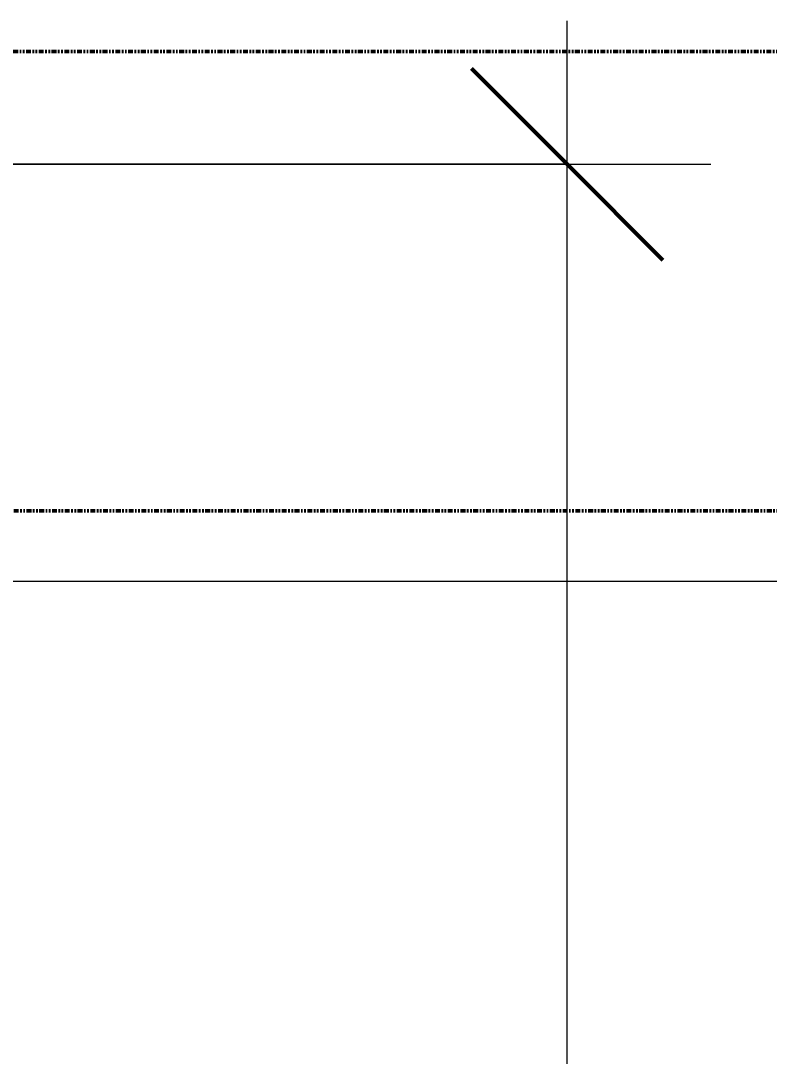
# Model space of a CAD drawing. Header units: inches. Extents: x -4294 to -464, y 9706 to 12475.
# Drawn here: x -2041.9 to -1983.2, y 12046 to 12127.1 of the extents above; entities that cross this region are included whole.
import ezdxf

# ---------------------------------------------------------------- set-up
doc = ezdxf.new("R2010")
doc.units = ezdxf.units.IN
doc.header["$MEASUREMENT"] = 0
doc.linetypes.add('Aligning Line 1_8_', pattern=[0.25, 0.125, -0.125])
doc.linetypes.add('Double Dash 3_8_', pattern=[1, 0.375, -0.125, 0.125, -0.125, 0.125, -0.125])
for name, color, linetype, lineweight in [('0-1', 7, 'Continuous', 5), ('0-3', 147, 'Aligning Line 1_8_', 9), ('A-ANNO-DIMS', 211, 'Continuous', 9), ('A-ANNO-DIMS-120', 211, 'Continuous', 9), ('C-PROP-LINE-1', 250, 'Double Dash 3_8_', 50), ('C-TOPO', 7, 'Continuous', 9)]:
    doc.layers.add(name, color=color, linetype=linetype, lineweight=lineweight)
doc.styles.add('Century Gothic', font='ufonts.com_century-gothic.ttf', dxfattribs={"height": 11.25})
doc.dimstyles.new('OD__1_8__Tol__', dxfattribs={"dimscale": 12, "dimtxt": 11.746893, "dimasz": 1.25, "dimexe": 0.9375, "dimexo": 0.625, "dimgap": 0.15625, "dimtad": 1, "dimdec": 3, "dimrnd": 0.125, "dimzin": 3, "dimdsep": 46, "dimlunit": 4, "dimtxsty": 'Century Gothic', "dimblk1": 'OBLIQUE', "dimblk2": 'OBLIQUE', "dimsah": 1, "dimcen": 0.09, "dimdle": 0.9375, "dimazin": 0, "dimtfac": 1, "dimtdec": 4, "dimtix": 1, "dimtmove": 0, "dimatfit": 3, "dimfxl": 1, "dimtvp": 1, "dimtfill": 1, "dimfrac": 2, "dimtolj": 1, "dimtzin": 0, "dimarcsym": 2})

# ---------------------------------------------------------------- blocks, each defined once
blk = doc.blocks.new('CTR  - Topography_rvt-1-FLOOR PLAN - 2ND FLOOR')
at = {"layer": 'C-TOPO'}
for p, q in [((-2053.042, 12083.189), (-2013.873, 12083.189)), ((-2013.873, 12083.189), (-1977.829, 12083.189))]:
    blk.add_line(p, q, dxfattribs=at)
blk = doc.blocks.new('Family - ___-1878357-FLOOR PLAN - 2ND FLOOR')
at = {"layer": 'C-PROP-LINE-1'}
blk.add_line((-3869.448, 12124.69), (-747.756, 12124.69), dxfattribs=at)
blk = doc.blocks.new('Family - ___-1878392-FLOOR PLAN - 2ND FLOOR')
at = {"layer": 'C-PROP-LINE-1'}
blk.add_line((-3833.41, 12088.69), (-613.692, 12088.69), dxfattribs=at)
blk = doc.blocks.new('CTR - 1st Phase - Shell_rvt-1-FLOOR PLAN - 2ND FLOOR')
at = {"layer": '0-3'}
for name in ['Family - ___-1878357-FLOOR PLAN - 2ND FLOOR', 'Family - ___-1878392-FLOOR PLAN - 2ND FLOOR']:
    blk.add_blockref(name, (0, 0), dxfattribs=at)
blk = doc.blocks.new('DIMBLOCK30-FLOOR PLAN - 2ND FLOOR')
at = {"layer": 'A-ANNO-DIMS-120'}
for p, q in [((-1999.054, 11238.889), (-1999.054, 12127.089)), ((-2064.861, 12115.839), (-1987.804, 12115.839)), ((-1999.054, 12115.839), (-2064.861, 12115.839)), ((-2064.861, 11250.139), (-1987.804, 11250.139)), ((-1999.054, 11250.139), (-2064.861, 11250.139))]:
    blk.add_line(p, q, dxfattribs=at)
at = {"layer": 'A-ANNO-DIMS-120', "lineweight": 50}
for p, q in [((-1999.054, 12115.839), (-2006.554, 12123.339)), ((-1999.054, 12115.839), (-1991.554, 12108.339)), ((-1999.054, 11250.139), (-2006.554, 11257.639)), ((-1999.054, 11250.139), (-1991.554, 11242.639))]:
    blk.add_line(p, q, dxfattribs=at)
at = {"layer": 'A-ANNO-DIMS-120', "color": 0, "insert": (-2015.348, 11644.579), "char_height": 11.25, "width": 92.18514, "attachment_point": 1, "rotation": 90, "line_spacing_factor": 0.984502, "style": 'Century Gothic', "bg_fill": 3, "box_fill_scale": 1.25, "bg_fill_color": 256, "bg_fill_true_color": 13158600, "bg_fill_transparency": 0}
blk.add_mtext('72\' - 1 3/4"', dxfattribs=at)
blk = doc.blocks.new('_Oblique')
at = {"color": 0, "linetype": 'ByBlock', "lineweight": -2}
blk.add_line((-0.5, -0.5), (0.5, 0.5), dxfattribs=at)

msp = doc.modelspace()

# ---------------------------------------------------------------- block references
at = {"layer": '0-1'}
for name in ['CTR - 1st Phase - Shell_rvt-1-FLOOR PLAN - 2ND FLOOR', 'CTR  - Topography_rvt-1-FLOOR PLAN - 2ND FLOOR']:
    msp.add_blockref(name, (0, 0), dxfattribs=at)

# ---------------------------------------------------------------- next in the draw order: dimensions: what is measured, and where the dimension line sits
at = {"layer": 'A-ANNO-DIMS'}
dim = msp.add_linear_dim(base=(-1999.0536, 12115.8394), p1=(-2072.3612, 11250.1394), p2=(-2072.3612, 12115.8394), angle=90, dimstyle='OD__1_8__Tol__', override={"dimpost": '<>', "dimfxl": 865.7}, dxfattribs=at)
dim.commit()
dim.dimension.update_dxf_attribs({"geometry": 'DIMBLOCK30-FLOOR PLAN - 2ND FLOOR', "text_midpoint": (-2007.4599, 11682.9894)})

doc.saveas('drawing.dxf')
